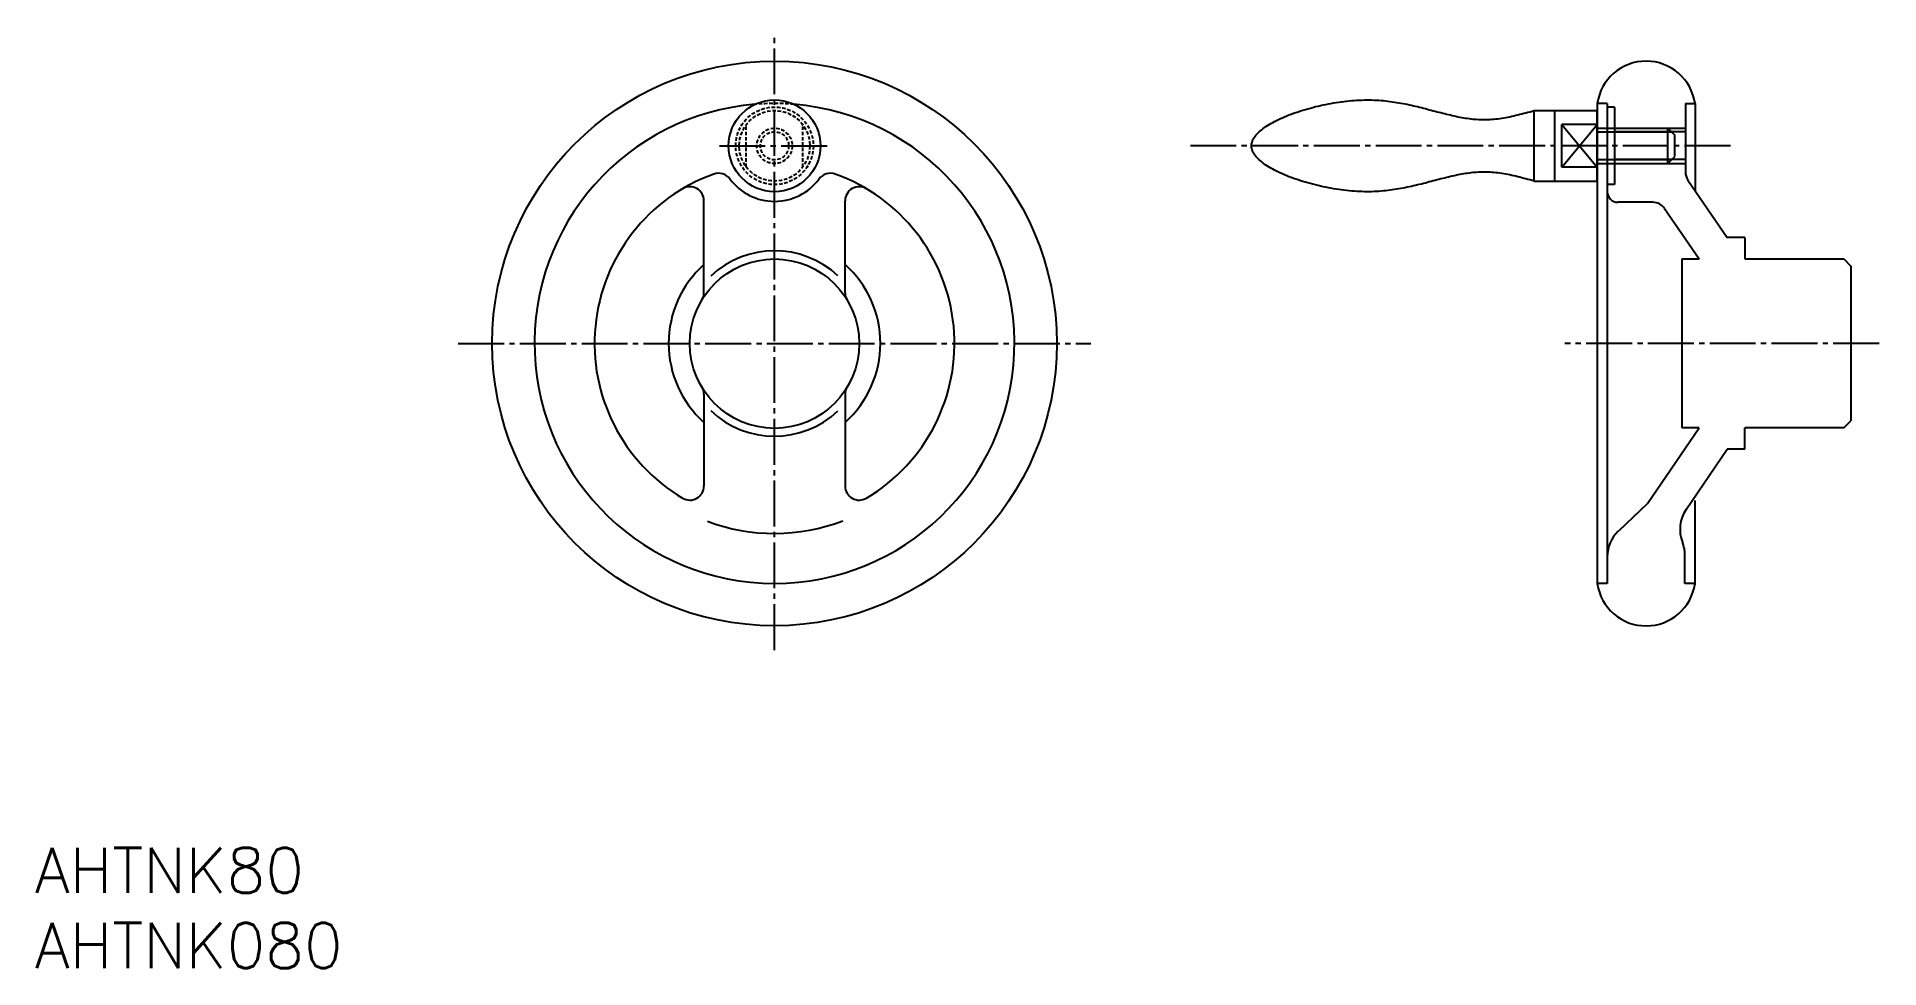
# Model space of a CAD drawing. Extents: x 26 to 287, y 148 to 279.
import ezdxf

# ---------------------------------------------------------------- set-up
doc = ezdxf.new("R2010")
doc.units = 0
doc.header["$MEASUREMENT"] = 0
doc.linetypes.add('CENTER', pattern=[17.5, 13, -1.5, 1.5, -1.5])
doc.linetypes.add('DASHED', pattern=[0.75, 0.5, -0.25])
doc.layers.get('0').update_dxf_attribs({"linetype": 'CONTINUOUS'})
doc.layers.add('CENTER', color=1, linetype='CENTER')
doc.styles.get("Standard").update_dxf_attribs({"font": 'txt.shx', "bigfont": '@extfont2.shx'})

msp = doc.modelspace()

# ---------------------------------------------------------------- linework, layer by layer
at = {"color": 7, "linetype": 'Continuous'}
for p, q in [((238.17, 269.04), (247.11, 269.04)), ((238.17, 259.04), (238.17, 269.04)), ((241.11, 259.04), (241.11, 269.04)), ((247.11, 270.04), (247.11, 202.02)), ((248.54, 270.04), (247.11, 270.04)), ((247.11, 259.04), (247.11, 269.04)), ((248.54, 270.04), (248.54, 257.54)), ((249.54, 269.54), (248.54, 269.54)), ((249.54, 269.54), (249.54, 267.04)), ((259.61, 270.04), (259.61, 267.54)), ((259.61, 270.04), (260.97, 270.04)), ((260.97, 270.04), (260.97, 257.71)), ((247.11, 267.04), (242.11, 267.04)), ((242.11, 261.04), (242.11, 267.04)), ((247.11, 266.54), (257.11, 266.54)), ((249.54, 267.04), (249.54, 258.54)), ((257.11, 266.54), (258.11, 265.54)), ((257.11, 261.54), (257.11, 266.54)), ((259.61, 267.54), (259.61, 260.32)), ((259.61, 266), (249.54, 266)), ((258.11, 262.54), (258.11, 265.54)), ((247.11, 261.04), (242.11, 261.04)), ((247.11, 261.54), (257.11, 261.54)), ((259.61, 262.08), (249.54, 262.08)), ((257.11, 261.54), (258.11, 262.54)), ((238.17, 259.04), (247.11, 259.04)), ((249.54, 258.54), (248.54, 258.54)), ((259.96, 259.19), (265.51, 251.04)), ((120.55, 243.23), (120.55, 256.25)), ((140.55, 243.23), (140.55, 256.25)), ((248.54, 257.54), (248.54, 205.81)), ((255, 256.04), (250.04, 256.04)), ((256.65, 255.17), (261.53, 248.01)), ((268.04, 251.04), (265.51, 251.04)), ((268.04, 251.04), (268.04, 248.01)), ((259.11, 248.01), (259.11, 224.07)), ((259.11, 248.01), (261.53, 248.01)), ((268.04, 248.01), (282.04, 248.01)), ((282.04, 248.01), (283.04, 247.01)), ((283.04, 247.01), (283.04, 225.07)), ((120.55, 228.86), (120.55, 215.84)), ((140.55, 228.86), (140.55, 215.84)), ((282.04, 224.07), (283.04, 225.07)), ((254.23, 213.36), (261.53, 224.07)), ((261.53, 224.07), (259.11, 224.07)), ((268.04, 221.04), (268.04, 224.07)), ((282.04, 224.07), (268.04, 224.07)), ((259.71, 212.52), (265.51, 221.04)), ((268.04, 221.04), (265.51, 221.04)), ((254.23, 213.36), (250.1, 209.44)), ((260.97, 202.02), (260.97, 213.77)), ((248.54, 205.81), (248.54, 202.02)), ((259.54, 202.02), (259.54, 206.02)), ((248.54, 202.02), (247.11, 202.02)), ((260.97, 202.02), (259.54, 202.02))]:
    msp.add_line(p, q, dxfattribs=at)
at = {"color": 3, "linetype": 'DASHED'}
for p, q in [((126.55, 261.04), (126.55, 267.04)), ((134.55, 261.04), (134.55, 267.04))]:
    msp.add_line(p, q, dxfattribs=at)
at = {"color": 3, "linetype": 'Continuous'}
for p, q in [((242.11, 267.04), (247.11, 261.04)), ((242.11, 261.04), (247.11, 267.04)), ((249.54, 266.54), (259.61, 266.54)), ((247.11, 266), (257.66, 266)), ((247.11, 262.08), (257.66, 262.08)), ((249.54, 261.54), (259.61, 261.54))]:
    msp.add_line(p, q, dxfattribs=at)
at = {"color": 7, "linetype": 'Continuous'}
msp.add_polyline3d([(238.17, 259.04, 0), (237.88, 259.12, 0), (237.59, 259.2, 0), (237.3, 259.28, 0), (237.01, 259.35, 0), (236.72, 259.43, 0), (236.44, 259.5, 0), (236.15, 259.58, 0), (235.86, 259.65, 0), (235.58, 259.72, 0), (235.29, 259.78, 0), (235, 259.85, 0), (234.72, 259.91, 0), (234.43, 259.97, 0), (234.15, 260.02, 0), (233.87, 260.07, 0), (233.59, 260.12, 0), (233.31, 260.16, 0), (233.03, 260.2, 0), (232.75, 260.23, 0), (232.47, 260.26, 0), (232.19, 260.28, 0), (231.92, 260.3, 0), (231.65, 260.31, 0), (231.37, 260.32, 0), (231.1, 260.32, 0), (230.83, 260.32, 0), (230.56, 260.31, 0), (230.29, 260.3, 0), (230.02, 260.28, 0), (229.75, 260.26, 0), (229.49, 260.24, 0), (229.22, 260.21, 0), (228.95, 260.17, 0), (228.69, 260.14, 0), (228.42, 260.1, 0), (228.16, 260.05, 0), (227.89, 260.01, 0), (227.63, 259.96, 0), (227.36, 259.91, 0), (227.1, 259.85, 0), (226.83, 259.8, 0), (226.57, 259.74, 0), (226.3, 259.68, 0), (226.03, 259.61, 0), (225.77, 259.55, 0), (225.5, 259.48, 0), (225.23, 259.41, 0), (224.96, 259.35, 0), (224.69, 259.28, 0), (224.42, 259.21, 0), (224.15, 259.13, 0), (223.87, 259.06, 0), (223.6, 258.99, 0), (223.32, 258.92, 0), (223.05, 258.85, 0), (222.77, 258.77, 0), (222.49, 258.7, 0), (222.21, 258.63, 0), (221.93, 258.56, 0), (221.64, 258.49, 0), (221.36, 258.42, 0), (221.07, 258.36, 0), (220.78, 258.29, 0), (220.49, 258.23, 0), (220.19, 258.16, 0), (219.9, 258.1, 0), (219.6, 258.05, 0), (219.3, 257.99, 0), (219, 257.94, 0), (218.69, 257.88, 0), (218.38, 257.84, 0), (218.07, 257.79, 0), (217.76, 257.75, 0), (217.45, 257.71, 0), (217.13, 257.67, 0), (216.81, 257.64, 0), (216.48, 257.61, 0), (216.15, 257.59, 0), (215.82, 257.57, 0), (215.49, 257.56, 0), (215.15, 257.54, 0), (214.81, 257.54, 0), (214.47, 257.54, 0), (214.12, 257.54, 0), (213.77, 257.55, 0), (213.41, 257.56, 0), (213.06, 257.58, 0), (212.69, 257.61, 0), (212.33, 257.63, 0), (211.97, 257.67, 0), (211.6, 257.71, 0), (211.23, 257.75, 0), (210.86, 257.8, 0), (210.5, 257.85, 0), (210.13, 257.9, 0), (209.76, 257.96, 0), (209.39, 258.03, 0), (209.02, 258.1, 0), (208.65, 258.17, 0), (208.28, 258.24, 0), (207.91, 258.32, 0), (207.55, 258.41, 0), (207.19, 258.5, 0), (206.83, 258.59, 0), (206.47, 258.68, 0), (206.12, 258.78, 0), (205.77, 258.88, 0), (205.42, 258.98, 0), (205.08, 259.09, 0), (204.74, 259.2, 0), (204.41, 259.31, 0), (204.08, 259.43, 0), (203.76, 259.55, 0), (203.44, 259.67, 0), (203.13, 259.8, 0), (202.82, 259.92, 0), (202.52, 260.05, 0), (202.23, 260.18, 0), (201.95, 260.32, 0), (201.67, 260.45, 0), (201.4, 260.59, 0), (201.14, 260.73, 0), (200.89, 260.87, 0), (200.64, 261.01, 0), (200.41, 261.16, 0), (200.18, 261.3, 0), (199.97, 261.45, 0), (199.76, 261.6, 0), (199.57, 261.75, 0), (199.38, 261.91, 0), (199.21, 262.06, 0), (199.05, 262.21, 0), (198.9, 262.37, 0), (198.76, 262.53, 0), (198.64, 262.68, 0), (198.52, 262.84, 0), (198.42, 263, 0), (198.34, 263.16, 0), (198.27, 263.32, 0), (198.21, 263.48, 0), (198.16, 263.64, 0), (198.13, 263.8, 0), (198.12, 263.96, 0), (198.12, 264.12, 0), (198.13, 264.28, 0), (198.16, 264.44, 0), (198.21, 264.6, 0), (198.27, 264.76, 0), (198.34, 264.92, 0), (198.42, 265.08, 0), (198.52, 265.24, 0), (198.64, 265.4, 0), (198.76, 265.56, 0), (198.9, 265.71, 0), (199.05, 265.87, 0), (199.21, 266.02, 0), (199.38, 266.18, 0), (199.57, 266.33, 0), (199.76, 266.48, 0), (199.97, 266.63, 0), (200.18, 266.78, 0), (200.41, 266.92, 0), (200.64, 267.07, 0), (200.89, 267.21, 0), (201.14, 267.35, 0), (201.4, 267.49, 0), (201.67, 267.63, 0), (201.95, 267.77, 0), (202.23, 267.9, 0), (202.52, 268.03, 0), (202.82, 268.16, 0), (203.13, 268.29, 0), (203.44, 268.41, 0), (203.76, 268.53, 0), (204.08, 268.65, 0), (204.41, 268.77, 0), (204.74, 268.88, 0), (205.08, 268.99, 0), (205.42, 269.1, 0), (205.77, 269.2, 0), (206.12, 269.3, 0), (206.47, 269.4, 0), (206.83, 269.49, 0), (207.19, 269.59, 0), (207.55, 269.67, 0), (207.91, 269.76, 0), (208.28, 269.84, 0), (208.65, 269.91, 0), (209.02, 269.98, 0), (209.39, 270.05, 0), (209.76, 270.12, 0), (210.13, 270.18, 0), (210.5, 270.23, 0), (210.86, 270.29, 0), (211.23, 270.33, 0), (211.6, 270.38, 0), (211.97, 270.41, 0), (212.33, 270.45, 0), (212.69, 270.48, 0), (213.06, 270.5, 0), (213.41, 270.52, 0), (213.77, 270.53, 0), (214.12, 270.54, 0), (214.47, 270.54, 0), (214.81, 270.54, 0), (215.15, 270.54, 0), (215.49, 270.53, 0), (215.82, 270.51, 0), (216.15, 270.49, 0), (216.48, 270.47, 0), (216.81, 270.44, 0), (217.13, 270.41, 0), (217.45, 270.37, 0), (217.76, 270.33, 0), (218.07, 270.29, 0), (218.38, 270.25, 0), (218.69, 270.2, 0), (219, 270.15, 0), (219.3, 270.09, 0), (219.6, 270.04, 0), (219.9, 269.98, 0), (220.19, 269.92, 0), (220.49, 269.85, 0), (220.78, 269.79, 0), (221.07, 269.72, 0), (221.36, 269.66, 0), (221.64, 269.59, 0), (221.93, 269.52, 0), (222.21, 269.45, 0), (222.49, 269.38, 0), (222.77, 269.31, 0), (223.05, 269.24, 0), (223.32, 269.16, 0), (223.6, 269.09, 0), (223.87, 269.02, 0), (224.15, 268.95, 0), (224.42, 268.88, 0), (224.69, 268.81, 0), (224.96, 268.74, 0), (225.23, 268.67, 0), (225.5, 268.6, 0), (225.77, 268.53, 0), (226.03, 268.47, 0), (226.3, 268.41, 0), (226.57, 268.34, 0), (226.83, 268.29, 0), (227.1, 268.23, 0), (227.36, 268.17, 0), (227.63, 268.12, 0), (227.89, 268.07, 0), (228.16, 268.03, 0), (228.42, 267.98, 0), (228.69, 267.94, 0), (228.95, 267.91, 0), (229.22, 267.87, 0), (229.49, 267.84, 0), (229.75, 267.82, 0), (230.02, 267.8, 0), (230.29, 267.78, 0), (230.56, 267.77, 0), (230.83, 267.76, 0), (231.1, 267.76, 0), (231.37, 267.76, 0), (231.65, 267.77, 0), (231.92, 267.78, 0), (232.19, 267.8, 0), (232.47, 267.82, 0), (232.75, 267.85, 0), (233.03, 267.88, 0), (233.31, 267.92, 0), (233.59, 267.96, 0), (233.87, 268.01, 0), (234.15, 268.06, 0), (234.43, 268.12, 0), (234.72, 268.17, 0), (235, 268.23, 0), (235.29, 268.3, 0), (235.58, 268.37, 0), (235.86, 268.43, 0), (236.15, 268.51, 0), (236.44, 268.58, 0), (236.72, 268.65, 0), (237.01, 268.73, 0), (237.3, 268.81, 0), (237.59, 268.88, 0), (237.88, 268.96, 0), (238.17, 269.04, 0)], dxfattribs=at)
for centre, radius in [((130.55, 236.04), 40), ((130.55, 264.04), 6.5), ((130.55, 236.01), 12)]:
    msp.add_circle(centre, radius, dxfattribs=at)
at = {"color": 3, "linetype": 'DASHED'}
for radius in [5.5, 5, 2.5, 2]:
    msp.add_circle((130.55, 264.04), radius, dxfattribs=at)
at = {"color": 7, "linetype": 'Continuous'}
for centre, radius, start, end in [((254.04, 269.04), 7, 8.2132, 171.7868), ((130.55, 236.04), 34, 94.6437, 85.3563), ((130.55, 236.04), 25.5, 109.7183, 239.2936), ((122.62, 258.16), 2, 36.5511, 109.7183), ((130.55, 264.04), 7.87, 216.5511, 323.4489), ((138.48, 258.16), 2, 70.2817, 143.4489), ((130.55, 236.04), 25.5, 300.7064, 70.2817), ((261.61, 260.32), 2, 180, 214.26), ((118.55, 256.25), 2, 0, 120.7064), ((142.55, 256.25), 2, 59.2936, 180), ((250.04, 257.54), 1.5, 180, 270), ((255, 254.04), 2, 34.26, 90), ((130.55, 236.04), 13.13, 46.8095, 133.494), ((130.55, 236.04), 15, 131.8103, 228.1897), ((130.55, 236.04), 15, 311.8103, 48.1897), ((118.55, 243.23), 2, 328.9973, 0), ((142.55, 243.23), 2, 180, 211.0027), ((118.55, 228.86), 2, 0, 31.0027), ((142.55, 228.86), 2, 148.9973, 180), ((130.55, 236.04), 13.13, 226.506, 313.1905), ((118.55, 215.84), 2, 239.2936, 0), ((142.55, 215.84), 2, 180, 300.7064), ((263.84, 209.7), 5, 145.74, 201.5925), ((130.55, 236.04), 26.93, 249.308, 291.0334), ((253.54, 205.81), 5, 133.484, 180), ((254.54, 206.02), 5, 360, 21.5925), ((254.04, 203.02), 7, 188.2132, 351.7868)]:
    msp.add_arc(centre, radius, start, end, dxfattribs=at)
at = {"color": 3, "linetype": 'DASHED'}
msp.add_arc((130.55, 236.04), 34, 85.3563, 94.6437, dxfattribs=at)
at = {"layer": 'CENTER', "color": 1, "linetype": 'CENTER', "ltscale": 0.5}
for p, q in [((130.55, 192.6), (130.55, 279.48)), ((122.74, 264.04), (138.36, 264.04)), ((265.97, 264.04), (189.45, 264.04)), ((85.73, 236.04), (175.37, 236.04)), ((287.05, 236.04), (242.53, 236.04))]:
    msp.add_line(p, q, dxfattribs=at)

# ---------------------------------------------------------------- texts
at = {"color": 7, "linetype": 'Continuous'}
for s, p in [('AHTNK80', (25.76, 158.19)), ('AHTNK080', (25.76, 147.52))]:
    msp.add_text(s, height=6.4, dxfattribs=at).set_placement(p)

doc.saveas('drawing.dxf')
